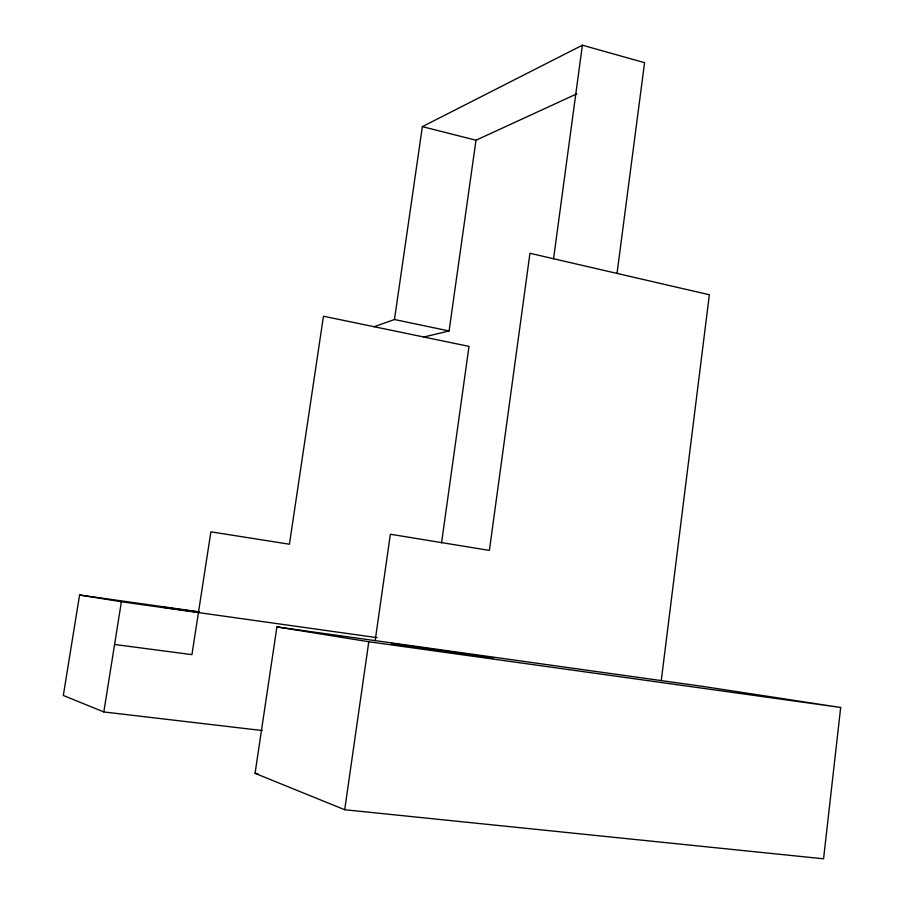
<?xml version="1.0" encoding="UTF-8"?>
<svg xmlns="http://www.w3.org/2000/svg" width="904" height="904" viewBox="0 0 904 904"><rect width="100%" height="100%" fill="white"/><g stroke="black" fill="none" stroke-linecap="round" stroke-linejoin="round"><path stroke-width="1.36" d="M840.686 707.482L823.567 858.8L344.707 809.735L255.064 773.338L276.918 626.901L702.894 686.418L840.686 707.482L368.787 641.75L276.918 626.901M661.265 680.599L709.357 294.76L529.959 253.278L489.392 550.412L390.37 534.241L375.16 640.631M617.048 273.257L644.575 62.681L582.379 45.2L422.371 126.639L394.472 319.507L374.188 326.728M553.553 258.804L582.379 45.2M441.547 542.954L468.995 346.379L323.462 316.219L289.438 544.219L210.892 531.834L191.942 654.643L114.582 644.473M423.829 337.022L449.085 330.977L475.99 140.233L576.888 93.824M344.707 809.735L368.787 641.75M262.16 730.534L103.836 711.945L121.385 601.759L377.092 637.67M199.388 611.85L79.586 595.001L63.314 695.481L103.836 711.945M255.064 773.338L257.866 773.643M197.795 611.951L162.652 607.138L199.174 612.483M79.586 595.001L121.385 601.759M394.472 319.507L449.085 330.977M422.371 126.639L475.99 140.233M391.5 643.467L493.143 658.033L391.5 643.467"/></g></svg>
